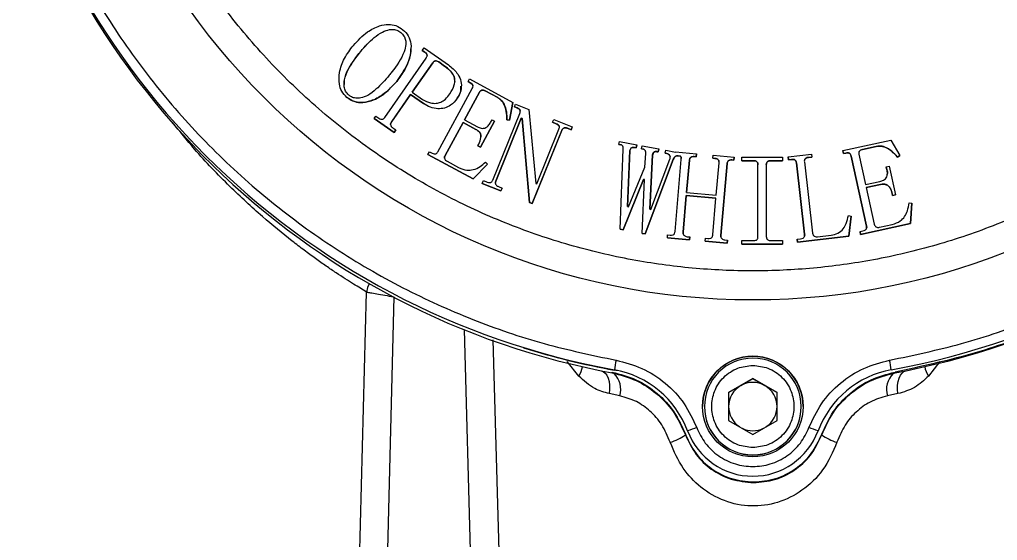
# Model space of a CAD drawing. Header units: millimetres. Extents: x 2085 to 4229, y 754 to 2271.
# Drawn here: x 3532.5 to 3633.6, y 1940.6 to 1994.4 of the extents above; entities that cross this region are included whole.
import ezdxf

# ---------------------------------------------------------------- set-up
doc = ezdxf.new("R2010")
doc.units = ezdxf.units.MM

msp = doc.modelspace()

# ---------------------------------------------------------------- linework, layer by layer
at = {"color": 7, "linetype": 'Continuous', "lineweight": 25}
for p, q in [((3572.981, 1991.379), (3572.981, 1991.382)), ((3574.144, 1991.213), (3574.323, 1991.471)), ((3574.4, 1991.034), (3574.144, 1991.213)), ((3574.144, 1991.213), (3574.144, 1991.211)), ((3574.144, 1991.211), (3574.4, 1991.032)), ((3574.323, 1991.471), (3576.852, 1989.707)), ((3570.274, 1984.293), (3574.548, 1990.421)), ((3574.4, 1991.034), (3574.4, 1991.032)), ((3575.234, 1989.943), (3573.111, 1986.902)), ((3573.112, 1986.901), (3575.234, 1989.941)), ((3575.234, 1989.941), (3575.234, 1989.943)), ((3576.457, 1989.599), (3575.858, 1990.017)), ((3575.858, 1990.015), (3575.858, 1990.017)), ((3575.858, 1990.015), (3576.457, 1989.597)), ((3576.457, 1989.597), (3576.457, 1989.599)), ((3565.54, 1988.33), (3565.54, 1988.328)), ((3578.875, 1987.998), (3579.025, 1988.271)), ((3579.025, 1988.271), (3583.51, 1985.836)), ((3575.766, 1980.741), (3579.318, 1987.283)), ((3578.184, 1987.503), (3578.184, 1987.505)), ((3579.104, 1987.873), (3578.875, 1987.998)), ((3578.875, 1987.998), (3578.875, 1987.996)), ((3578.875, 1987.996), (3579.104, 1987.87)), ((3579.104, 1987.873), (3579.104, 1987.87)), ((3572.932, 1986.644), (3570.959, 1983.816)), ((3570.959, 1983.814), (3572.932, 1986.641)), ((3574.259, 1985.717), (3572.932, 1986.644)), ((3572.932, 1986.644), (3572.932, 1986.641)), ((3572.932, 1986.641), (3574.259, 1985.715)), ((3573.111, 1986.902), (3574.182, 1986.154)), ((3580.05, 1986.886), (3578.511, 1984.049)), ((3578.512, 1984.048), (3580.05, 1986.884)), ((3580.05, 1986.886), (3580.05, 1986.884)), ((3581.94, 1986.333), (3580.659, 1987.029)), ((3580.659, 1987.029), (3580.659, 1987.027)), ((3580.659, 1987.027), (3581.94, 1986.331)), ((3581.94, 1986.333), (3581.94, 1986.331)), ((3574.259, 1985.717), (3574.259, 1985.715)), ((3574.259, 1985.715), (3574.679, 1985.515)), ((3583.51, 1985.836), (3583.167, 1984.008)), ((3583.167, 1984.006), (3583.51, 1985.834)), ((3583.51, 1985.836), (3583.51, 1985.834)), ((3583.66, 1985.385), (3583.777, 1985.674)), ((3583.949, 1985.268), (3583.66, 1985.385)), ((3583.66, 1985.385), (3583.66, 1985.383)), ((3583.66, 1985.383), (3583.949, 1985.266)), ((3583.777, 1985.674), (3585.174, 1985.11)), ((3583.949, 1985.268), (3583.949, 1985.266)), ((3585.174, 1985.11), (3585.898, 1977.477)), ((3569.168, 1984.172), (3569.349, 1984.43)), ((3569.168, 1984.172), (3569.168, 1984.17)), ((3571.225, 1982.735), (3569.168, 1984.172)), ((3569.168, 1984.17), (3571.225, 1982.733)), ((3569.349, 1984.43), (3569.648, 1984.22)), ((3581.445, 1977.82), (3584.226, 1984.707)), ((3584.359, 1984.204), (3581.734, 1977.703)), ((3581.734, 1977.701), (3584.359, 1984.202)), ((3584.455, 1984.166), (3584.359, 1984.204)), ((3584.359, 1984.204), (3584.359, 1984.202)), ((3584.359, 1984.202), (3584.455, 1984.164)), ((3585.216, 1975.513), (3584.455, 1984.166)), ((3584.455, 1984.166), (3584.455, 1984.164)), ((3584.455, 1984.164), (3585.216, 1975.51)), ((3570.959, 1983.816), (3570.959, 1983.814)), ((3571.106, 1983.203), (3571.406, 1982.993)), ((3578.36, 1983.775), (3576.498, 1980.344)), ((3576.498, 1980.342), (3578.36, 1983.773)), ((3579.686, 1983.055), (3578.36, 1983.775)), ((3578.36, 1983.775), (3578.36, 1983.773)), ((3578.36, 1983.773), (3579.686, 1983.053)), ((3578.511, 1984.049), (3579.836, 1983.328)), ((3581.626, 1983.899), (3580.16, 1981.2)), ((3580.16, 1981.198), (3581.626, 1983.896)), ((3581.202, 1983.771), (3581.352, 1984.047)), ((3581.352, 1984.047), (3581.626, 1983.899)), ((3581.626, 1983.899), (3581.626, 1983.896)), ((3583.167, 1984.008), (3582.887, 1984.041)), ((3582.887, 1984.041), (3582.887, 1984.039)), ((3582.887, 1984.039), (3583.167, 1984.006)), ((3583.167, 1984.008), (3583.167, 1984.006)), ((3587.609, 1983.788), (3587.726, 1984.077)), ((3587.994, 1983.634), (3587.609, 1983.788)), ((3587.609, 1983.788), (3587.609, 1983.786)), ((3587.609, 1983.786), (3587.994, 1983.632)), ((3587.726, 1984.077), (3589.653, 1983.299)), ((3587.994, 1983.634), (3587.994, 1983.632)), ((3589.535, 1983.01), (3589.15, 1983.166)), ((3589.15, 1983.166), (3589.15, 1983.164)), ((3589.15, 1983.164), (3589.535, 1983.008)), ((3589.653, 1983.299), (3589.535, 1983.01)), ((3589.535, 1983.008), (3589.653, 1983.297)), ((3589.653, 1983.299), (3589.653, 1983.297)), ((3571.406, 1982.993), (3571.225, 1982.735)), ((3571.225, 1982.733), (3571.406, 1982.991)), ((3571.225, 1982.735), (3571.225, 1982.733)), ((3571.406, 1982.993), (3571.406, 1982.991)), ((3579.686, 1983.055), (3579.686, 1983.053)), ((3588.561, 1982.956), (3585.505, 1975.395)), ((3585.505, 1975.393), (3588.561, 1982.954)), ((3585.995, 1977.439), (3588.272, 1983.074)), ((3588.561, 1982.956), (3588.561, 1982.954)), ((3589.535, 1983.01), (3589.535, 1983.008)), ((3579.886, 1981.348), (3579.986, 1981.531)), ((3580.16, 1981.2), (3579.886, 1981.348)), ((3579.886, 1981.348), (3579.886, 1981.346)), ((3579.886, 1981.346), (3580.16, 1981.198)), ((3580.16, 1981.2), (3580.16, 1981.198)), ((3594.459, 1981.5), (3594.519, 1981.806)), ((3594.664, 1981.462), (3594.459, 1981.5)), ((3594.459, 1981.5), (3594.459, 1981.498)), ((3594.459, 1981.498), (3594.664, 1981.459)), ((3594.519, 1981.806), (3596.307, 1981.465)), ((3594.664, 1981.462), (3594.664, 1981.459)), ((3596.247, 1981.159), (3596.093, 1981.188)), ((3596.093, 1981.188), (3596.093, 1981.186)), ((3596.093, 1981.186), (3596.247, 1981.157)), ((3596.307, 1981.465), (3596.247, 1981.159)), ((3596.247, 1981.157), (3596.307, 1981.463)), ((3596.247, 1981.159), (3596.247, 1981.157)), ((3596.307, 1981.465), (3596.307, 1981.463)), ((3596.808, 1981.051), (3596.867, 1981.358)), ((3596.867, 1981.358), (3598.603, 1981.026)), ((3617.605, 1980.854), (3622.562, 1981.944)), ((3621.061, 1981.295), (3619.645, 1980.983)), ((3619.645, 1980.981), (3621.061, 1981.293)), ((3621.061, 1981.295), (3621.061, 1981.293)), ((3622.562, 1981.944), (3623.494, 1980.345)), ((3574.731, 1980.473), (3574.879, 1980.749)), ((3579.399, 1977.938), (3574.731, 1980.473)), ((3574.731, 1980.473), (3574.731, 1980.471)), ((3574.731, 1980.471), (3579.399, 1977.936)), ((3574.879, 1980.749), (3575.155, 1980.599)), ((3576.498, 1980.344), (3576.498, 1980.342)), ((3594.588, 1972.745), (3594.893, 1980.993)), ((3595.607, 1980.859), (3595.353, 1975.087)), ((3595.353, 1975.087), (3595.607, 1980.856)), ((3595.607, 1980.859), (3595.607, 1980.856)), ((3596.962, 1981.022), (3596.808, 1981.051)), ((3596.808, 1981.051), (3596.808, 1981.049)), ((3596.808, 1981.049), (3596.962, 1981.02)), ((3596.962, 1981.022), (3596.962, 1981.02)), ((3597.131, 1979.138), (3597.241, 1980.547)), ((3597.956, 1980.41), (3597.68, 1974.8)), ((3597.68, 1974.8), (3597.956, 1980.408)), ((3597.956, 1980.41), (3597.956, 1980.408)), ((3598.543, 1980.72), (3598.391, 1980.751)), ((3598.391, 1980.751), (3598.391, 1980.749)), ((3598.391, 1980.749), (3598.543, 1980.718)), ((3598.603, 1981.026), (3598.543, 1980.72)), ((3598.543, 1980.718), (3598.603, 1981.024)), ((3598.543, 1980.72), (3598.543, 1980.718)), ((3598.603, 1981.026), (3598.603, 1981.024)), ((3599.258, 1980.585), (3599.318, 1980.891)), ((3599.412, 1980.554), (3599.258, 1980.585)), ((3599.258, 1980.585), (3599.258, 1980.583)), ((3599.258, 1980.583), (3599.412, 1980.552)), ((3599.318, 1980.891), (3600.304, 1980.703)), ((3599.412, 1980.554), (3599.412, 1980.552)), ((3600.304, 1980.703), (3600.305, 1980.724)), ((3600.305, 1980.724), (3602.49, 1980.533)), ((3600.789, 1980.292), (3600.585, 1980.331)), ((3600.585, 1980.331), (3600.585, 1980.329)), ((3600.585, 1980.329), (3600.789, 1980.29)), ((3600.792, 1980.304), (3600.789, 1980.292)), ((3600.789, 1980.29), (3600.792, 1980.301)), ((3600.789, 1980.29), (3600.789, 1980.292)), ((3600.792, 1980.304), (3600.792, 1980.301)), ((3602.463, 1980.221), (3602.255, 1980.238)), ((3602.255, 1980.238), (3602.255, 1980.236)), ((3602.255, 1980.236), (3602.463, 1980.219)), ((3602.49, 1980.533), (3602.463, 1980.221)), ((3602.463, 1980.219), (3602.49, 1980.531)), ((3602.463, 1980.221), (3602.463, 1980.219)), ((3602.49, 1980.533), (3602.49, 1980.531)), ((3604.179, 1980.071), (3604.206, 1980.383)), ((3604.387, 1980.053), (3604.179, 1980.071)), ((3604.179, 1980.071), (3604.179, 1980.068)), ((3604.179, 1980.068), (3604.387, 1980.051)), ((3604.206, 1980.383), (3606.391, 1980.192)), ((3604.387, 1980.053), (3604.387, 1980.051)), ((3606.391, 1980.192), (3606.364, 1979.88)), ((3606.364, 1979.878), (3606.391, 1980.19)), ((3606.391, 1980.192), (3606.391, 1980.19)), ((3607.174, 1979.817), (3607.174, 1980.187)), ((3607.174, 1980.187), (3611.366, 1980.187)), ((3611.366, 1980.187), (3611.366, 1979.817)), ((3611.955, 1980.226), (3614.376, 1980.505)), ((3611.991, 1979.917), (3611.955, 1980.226)), ((3611.955, 1980.226), (3611.955, 1980.223)), ((3611.955, 1980.223), (3611.991, 1979.915)), ((3614.413, 1980.197), (3614.053, 1980.156)), ((3614.053, 1980.154), (3614.413, 1980.195)), ((3614.053, 1980.154), (3614.053, 1980.156)), ((3614.376, 1980.505), (3614.413, 1980.197)), ((3614.413, 1980.197), (3614.413, 1980.195)), ((3617.673, 1980.549), (3617.605, 1980.854)), ((3617.605, 1980.854), (3617.605, 1980.852)), ((3617.605, 1980.852), (3617.673, 1980.547)), ((3617.925, 1980.605), (3617.673, 1980.549)), ((3617.673, 1980.547), (3617.925, 1980.603)), ((3617.673, 1980.549), (3617.673, 1980.547)), ((3617.925, 1980.605), (3617.925, 1980.603)), ((3620.059, 1973.071), (3618.47, 1980.301)), ((3618.47, 1980.299), (3618.47, 1980.301)), ((3618.47, 1980.299), (3620.059, 1973.069)), ((3619.279, 1980.478), (3619.969, 1977.344)), ((3619.645, 1980.983), (3619.645, 1980.981)), ((3623.494, 1980.345), (3623.265, 1980.189)), ((3623.265, 1980.187), (3623.494, 1980.343)), ((3623.265, 1980.189), (3623.265, 1980.187)), ((3623.494, 1980.345), (3623.494, 1980.343)), ((3576.71, 1979.755), (3577.9, 1979.108)), ((3580.869, 1979.451), (3579.399, 1977.938)), ((3579.399, 1977.936), (3580.869, 1979.448)), ((3580.689, 1979.666), (3580.869, 1979.451)), ((3580.869, 1979.451), (3580.869, 1979.448)), ((3595.455, 1975.068), (3597.131, 1979.138)), ((3600.09, 1979.949), (3597.193, 1972.248)), ((3597.193, 1972.246), (3600.09, 1979.947)), ((3597.782, 1974.781), (3599.724, 1979.967)), ((3600.09, 1979.949), (3600.09, 1979.947)), ((3600.269, 1972.498), (3600.918, 1979.936)), ((3601.75, 1979.864), (3601.459, 1976.536)), ((3601.459, 1976.536), (3601.75, 1979.862)), ((3601.75, 1979.864), (3601.75, 1979.862)), ((3604.528, 1976.266), (3604.819, 1979.595)), ((3605.651, 1979.523), (3605.002, 1972.086)), ((3605.002, 1972.084), (3605.651, 1979.521)), ((3605.651, 1979.523), (3605.651, 1979.521)), ((3606.364, 1979.88), (3606.156, 1979.897)), ((3606.156, 1979.897), (3606.156, 1979.895)), ((3606.156, 1979.895), (3606.364, 1979.878)), ((3606.364, 1979.878), (3606.364, 1979.88)), ((3608.371, 1979.817), (3607.174, 1979.817)), ((3607.174, 1979.817), (3607.174, 1979.815)), ((3607.174, 1979.815), (3608.371, 1979.815)), ((3608.371, 1979.817), (3608.371, 1979.815)), ((3608.839, 1971.973), (3608.839, 1979.401)), ((3609.702, 1979.401), (3609.702, 1971.973)), ((3611.366, 1979.817), (3610.17, 1979.817)), ((3610.17, 1979.817), (3610.17, 1979.815)), ((3610.17, 1979.815), (3611.366, 1979.815)), ((3611.366, 1979.817), (3611.366, 1979.815)), ((3612.3, 1979.952), (3611.991, 1979.917)), ((3611.991, 1979.915), (3612.3, 1979.95)), ((3611.991, 1979.917), (3611.991, 1979.915)), ((3612.3, 1979.952), (3612.3, 1979.95)), ((3613.663, 1972.225), (3612.812, 1979.594)), ((3612.812, 1979.594), (3612.812, 1979.592)), ((3612.812, 1979.592), (3613.663, 1972.223)), ((3613.636, 1979.69), (3614.488, 1972.322)), ((3622.107, 1979.191), (3622.41, 1979.259)), ((3622.173, 1978.889), (3622.107, 1979.191)), ((3622.107, 1979.191), (3622.107, 1979.189)), ((3622.107, 1979.189), (3622.173, 1978.887)), ((3622.41, 1979.259), (3623.064, 1976.277)), ((3622.173, 1978.889), (3622.173, 1978.887)), ((3579.399, 1977.938), (3579.399, 1977.936)), ((3580.352, 1977.477), (3580.47, 1977.766)), ((3582.279, 1976.699), (3580.352, 1977.477)), ((3580.352, 1977.477), (3580.352, 1977.475)), ((3580.352, 1977.475), (3582.279, 1976.697)), ((3580.47, 1977.766), (3580.855, 1977.61)), ((3581.734, 1977.703), (3581.734, 1977.701)), ((3582.011, 1977.144), (3582.396, 1976.988)), ((3585.898, 1977.477), (3585.995, 1977.439)), ((3597, 1977.892), (3594.895, 1972.687)), ((3594.895, 1972.685), (3597, 1977.89)), ((3596.887, 1972.306), (3597.102, 1977.873)), ((3597.102, 1977.873), (3597, 1977.892)), ((3597, 1977.892), (3597, 1977.89)), ((3597, 1977.89), (3597.102, 1977.871)), ((3619.969, 1977.344), (3621.435, 1977.668)), ((3621.5, 1977.363), (3620.034, 1977.04)), ((3620.034, 1977.04), (3620.868, 1973.248)), ((3620.035, 1977.038), (3621.5, 1977.361)), ((3621.5, 1977.363), (3621.5, 1977.361)), ((3582.396, 1976.988), (3582.279, 1976.699)), ((3582.279, 1976.697), (3582.396, 1976.986)), ((3582.279, 1976.699), (3582.279, 1976.697)), ((3582.396, 1976.988), (3582.396, 1976.986)), ((3601.432, 1976.224), (3601.101, 1972.427)), ((3601.101, 1972.425), (3601.432, 1976.221)), ((3604.501, 1975.954), (3601.432, 1976.224)), ((3601.432, 1976.224), (3601.432, 1976.221)), ((3601.432, 1976.221), (3604.501, 1975.952)), ((3601.459, 1976.536), (3604.528, 1976.266)), ((3622.762, 1976.209), (3622.718, 1976.412)), ((3622.718, 1976.412), (3622.718, 1976.409)), ((3622.718, 1976.409), (3622.762, 1976.207)), ((3623.064, 1976.277), (3622.762, 1976.209)), ((3622.762, 1976.207), (3623.064, 1976.275)), ((3622.762, 1976.209), (3622.762, 1976.207)), ((3623.064, 1976.277), (3623.064, 1976.275)), ((3585.505, 1975.395), (3585.216, 1975.513)), ((3585.216, 1975.513), (3585.216, 1975.51)), ((3585.216, 1975.51), (3585.505, 1975.393)), ((3585.505, 1975.395), (3585.505, 1975.393)), ((3595.353, 1975.087), (3595.455, 1975.068)), ((3604.17, 1972.157), (3604.501, 1975.954)), ((3624.461, 1975.47), (3624.737, 1975.425)), ((3624.737, 1975.425), (3624.613, 1973.329)), ((3624.613, 1973.327), (3624.737, 1975.423)), ((3624.737, 1975.425), (3624.737, 1975.423)), ((3597.68, 1974.8), (3597.782, 1974.781)), ((3618.192, 1974.159), (3618.462, 1974.084)), ((3618.462, 1974.084), (3618.231, 1972.023)), ((3618.231, 1972.021), (3618.462, 1974.082)), ((3618.462, 1974.084), (3618.462, 1974.082)), ((3624.613, 1973.329), (3619.456, 1972.195)), ((3619.456, 1972.193), (3624.613, 1973.327)), ((3620.059, 1973.071), (3620.059, 1973.069)), ((3621.412, 1972.944), (3622.725, 1973.233)), ((3624.613, 1973.329), (3624.613, 1973.327)), ((3594.895, 1972.687), (3594.588, 1972.745)), ((3594.588, 1972.745), (3594.588, 1972.743)), ((3594.588, 1972.743), (3594.895, 1972.685)), ((3594.895, 1972.687), (3594.895, 1972.685)), ((3597.193, 1972.248), (3596.887, 1972.306)), ((3596.887, 1972.306), (3596.887, 1972.303)), ((3596.887, 1972.303), (3597.193, 1972.246)), ((3597.193, 1972.248), (3597.193, 1972.246)), ((3599.475, 1971.835), (3599.504, 1972.147)), ((3599.504, 1972.147), (3599.764, 1972.124)), ((3601.101, 1972.427), (3601.101, 1972.425)), ((3601.532, 1971.968), (3601.793, 1971.947)), ((3605.002, 1972.086), (3605.002, 1972.084)), ((3618.231, 1972.023), (3612.924, 1971.409)), ((3612.924, 1971.406), (3618.231, 1972.021)), ((3613.663, 1972.225), (3613.663, 1972.223)), ((3615, 1971.963), (3616.391, 1972.123)), ((3618.231, 1972.023), (3618.231, 1972.021)), ((3619.389, 1972.499), (3619.691, 1972.567)), ((3619.456, 1972.195), (3619.389, 1972.499)), ((3619.389, 1972.499), (3619.389, 1972.497)), ((3619.389, 1972.497), (3619.456, 1972.193)), ((3619.456, 1972.195), (3619.456, 1972.193)), ((3601.764, 1971.635), (3599.475, 1971.835)), ((3599.475, 1971.835), (3599.475, 1971.833)), ((3599.475, 1971.833), (3601.764, 1971.633)), ((3601.793, 1971.947), (3601.764, 1971.635)), ((3601.764, 1971.633), (3601.793, 1971.945)), ((3601.764, 1971.635), (3601.764, 1971.633)), ((3601.793, 1971.947), (3601.793, 1971.945)), ((3603.376, 1971.492), (3603.405, 1971.805)), ((3605.665, 1971.292), (3603.376, 1971.492)), ((3603.376, 1971.492), (3603.376, 1971.49)), ((3603.376, 1971.49), (3605.665, 1971.29)), ((3603.405, 1971.805), (3603.665, 1971.783)), ((3605.433, 1971.627), (3605.693, 1971.604)), ((3605.693, 1971.604), (3605.665, 1971.292)), ((3605.665, 1971.29), (3605.693, 1971.602)), ((3605.665, 1971.292), (3605.665, 1971.29)), ((3605.693, 1971.604), (3605.693, 1971.602)), ((3607.174, 1971.187), (3607.174, 1971.557)), ((3607.174, 1971.557), (3608.371, 1971.557)), ((3611.366, 1971.187), (3607.174, 1971.187)), ((3607.174, 1971.187), (3607.174, 1971.185)), ((3607.174, 1971.185), (3611.366, 1971.185)), ((3610.17, 1971.557), (3611.366, 1971.557)), ((3611.366, 1971.557), (3611.366, 1971.187)), ((3611.366, 1971.187), (3611.366, 1971.185)), ((3612.887, 1971.719), (3613.247, 1971.759)), ((3612.924, 1971.409), (3612.887, 1971.719)), ((3612.887, 1971.719), (3612.887, 1971.717)), ((3612.887, 1971.717), (3612.924, 1971.406)), ((3612.924, 1971.409), (3612.924, 1971.406)), ((3567.605, 1936.514), (3568.389, 1966.244)), ((3571.216, 1965.742), (3570.472, 1936.51)), ((3579.22, 1936.509), (3578.517, 1962.367)), ((3581.445, 1961.295), (3582.135, 1936.514)), ((3590.323, 1957.574), (3589.132, 1959.07)), ((3627.64, 1959.064), (3626.454, 1957.574)), ((3592.624, 1958.124), (3593.771, 1957.903)), ((3593.771, 1957.903), (3593.771, 1957.976)), ((3593.999, 1958.184), (3593.999, 1958.218)), ((3622.624, 1958.218), (3622.624, 1958.184)), ((3623.006, 1957.903), (3624.153, 1958.124)), ((3623.006, 1957.976), (3623.006, 1957.903)), ((3608.311, 1957.312), (3605.811, 1955.869)), ((3607.061, 1956.584), (3608.311, 1957.306)), ((3610.811, 1955.869), (3608.311, 1957.312)), ((3608.311, 1957.306), (3608.311, 1957.312)), ((3608.311, 1957.306), (3609.561, 1956.584)), ((3605.811, 1955.862), (3607.061, 1956.584)), ((3605.811, 1955.869), (3605.811, 1952.982)), ((3609.561, 1956.584), (3610.811, 1955.862)), ((3610.811, 1952.982), (3610.811, 1955.869)), ((3594.562, 1955.528), (3593.477, 1955.756)), ((3623.299, 1955.755), (3622.214, 1955.528)), ((3603.311, 1954.424), (3603.311, 1954.412)), ((3613.311, 1954.412), (3613.311, 1954.424)), ((3605.811, 1952.982), (3608.311, 1951.539)), ((3608.311, 1951.539), (3610.811, 1952.982)), ((3601.571, 1951.896), (3601.571, 1951.862)), ((3615.051, 1951.862), (3615.051, 1951.896)), ((3601.34, 1951.564), (3601.34, 1951.497)), ((3615.436, 1951.497), (3615.436, 1951.564))]:
    msp.add_line(p, q, dxfattribs=at)
at = {"color": 7, "linetype": 'Continuous', "lineweight": 25, "flags": 128}
for points in [[(3568.665, 1967.114), (3568.491, 1966.731), (3568.389, 1966.244)], [(3592.624, 1958.124), (3592.845, 1958.038), (3593.044, 1957.876), (3593.214, 1957.645), (3593.349, 1957.351), (3593.445, 1957.003), (3593.5, 1956.612), (3593.51, 1956.192), (3593.477, 1955.756)], [(3623.299, 1955.755), (3623.266, 1956.192), (3623.277, 1956.612), (3623.331, 1957.003), (3623.428, 1957.35), (3623.563, 1957.645), (3623.732, 1957.876), (3623.931, 1958.038), (3624.153, 1958.124)]]:
    msp.add_lwpolyline(points, dxfattribs=at)
at = {"color": 7, "linetype": 'Continuous', "lineweight": 25}
for centre, radius in [((3608.311, 2036.929), 71.5), ((3608.311, 1954.43), 5.2)]:
    msp.add_circle(centre, radius, dxfattribs=at)
for centre, radius, start, end in [((3608.311, 2036.927), 80, 190.30617, 259.69396), ((3608.311, 2036.927), 80, 280.30604, 349.69383), ((3608.388, 2036.555), 80, 190.52799, 258.6349), ((3608.389, 2036.555), 80, 281.36448, 349.47139), ((3608.311, 2036.893), 80, 252.76849, 259.69392), ((4242.227, 1841.108), 658.722, 169.672162, 169.759325), ((3608.311, 1954.412), 5.2, 0.00011, 179.99974), ((3608.311, 1954.424), 5, 89.99962, 179.99978), ((3608.311, 1954.424), 5, 359.99991, 89.99976), ((2974.415, 1841.112), 658.702, 10.240673, 10.327838), ((3588.429, 1958.862), 2.29, 325.76645, 351.8077), ((3592.354, 1956.183), 2.303, 343.4735, 45.70276), ((3592.21, 1948.379), 10, 20.58678, 79.69395), ((3592.21, 1948.345), 10, 78.01772, 79.69392), ((3624.413, 1948.379), 10, 100.30605, 159.41322), ((3624.424, 1956.183), 2.305, 134.36929, 196.50795), ((3628.347, 1958.862), 2.29, 188.19168, 214.23293), ((3608.311, 1954.419), 2.5, 59.99975, 119.99962), ((3608.311, 1954.419), 2.5, 119.9996, 179.99966), ((3608.311, 1954.419), 2.5, 359.99971, 59.99978), ((3608.311, 1954.424), 5, 179.99994, 359.99975), ((3608.311, 1954.412), 5, 179.99994, 359.99975), ((3608.311, 1954.419), 2.5, 179.99971, 236.17979), ((3608.311, 1954.419), 2.5, 303.81959, 359.99967), ((3646.32, 1834.895), 125.266, 110.47237, 110.93011), ((3608.311, 1954.427), 7.2, 200.5868, 339.4132), ((3608.311, 1954.419), 2.5, 243.81973, 296.17964), ((3570.303, 1834.896), 125.265, 69.06989, 69.52763), ((3598.424, 1955.434), 4.899, 285.98985, 306.52729), ((3618.352, 1955.434), 4.899, 233.47211, 254.00953)]:
    msp.add_arc(centre, radius, start, end, dxfattribs=at)
for points, knots in [([(3676.811, 2036.936), (3676.756, 2034.847), (3676.647, 2030.669), (3675.737, 2024.33), (3674.251, 2017.977), (3672.077, 2011.612), (3669.246, 2005.388), (3665.732, 1999.366), (3661.578, 1993.674), (3656.835, 1988.413), (3651.573, 1983.669), (3645.881, 1979.515), (3639.859, 1976.001), (3633.636, 1973.17), (3627.27, 1970.998), (3620.917, 1969.503), (3614.579, 1968.626), (3608.311, 1968.341), (3602.044, 1968.626), (3595.705, 1969.503), (3589.353, 1970.998), (3582.987, 1973.17), (3576.764, 1976.001), (3570.741, 1979.515), (3565.049, 1983.669), (3559.788, 1988.413), (3555.044, 1993.674), (3550.89, 1999.366), (3547.377, 2005.388), (3544.546, 2011.612), (3542.372, 2017.977), (3540.886, 2024.33), (3539.976, 2030.668), (3539.866, 2034.847), (3539.811, 2036.936)], [0, 0, 0, 0, 0.0291236, 0.0582485, 0.08912, 0.1199941, 0.1519015, 0.1843128, 0.2170688, 0.25, 0.2829312, 0.3156872, 0.3480985, 0.3800059, 0.4108775, 0.4417515, 0.4708745, 0.5, 0.529123, 0.5582485, 0.58912, 0.6199941, 0.6519015, 0.6843128, 0.7170688, 0.75, 0.7829312, 0.8156872, 0.8480985, 0.8800059, 0.9108775, 0.9417515, 0.9708751, 1, 1, 1, 1]), ([(3530.586, 2022.796), (3531.112, 2020.3), (3532.175, 2015.263), (3534.713, 2007.885), (3537.983, 2000.643), (3542.045, 1993.665), (3546.857, 1987.061), (3552.349, 1980.968), (3558.443, 1975.475), (3565.046, 1970.664), (3572.025, 1966.601), (3579.267, 1963.332), (3586.644, 1960.793), (3591.682, 1959.731), (3594.178, 1959.204)], [0, 0, 0, 0, 0.0799588, 0.1613715, 0.2441424, 0.3288926, 0.4142166, 0.5, 0.5857784, 0.6711024, 0.7558576, 0.8386237, 0.9200388, 1, 1, 1, 1]), ([(3622.445, 1959.204), (3624.941, 1959.731), (3629.978, 1960.793), (3637.355, 1963.332), (3644.597, 1966.601), (3651.576, 1970.663), (3658.179, 1975.475), (3664.273, 1980.968), (3669.765, 1987.061), (3674.577, 1993.664), (3678.64, 2000.643), (3681.909, 2007.885), (3684.448, 2015.262), (3685.51, 2020.3), (3686.037, 2022.796)], [0, 0, 0, 0, 0.0799588, 0.1613715, 0.2441424, 0.3288926, 0.4142166, 0.5, 0.5857784, 0.6711024, 0.7558576, 0.8386237, 0.9200388, 1, 1, 1, 1]), ([(3567.021, 1991.733), (3567.479, 1992.229), (3568.256, 1993.072), (3569.574, 1993.745), (3570.601, 1993.937), (3571.464, 1993.816), (3571.911, 1993.511), (3572.145, 1993.351)], [0, 0, 0, 0, 0.3378841, 0.5736033, 0.7305663, 0.8590603, 1, 1, 1, 1]), ([(3567.78, 1991.103), (3568.223, 1991.607), (3568.893, 1992.371), (3569.944, 1993.1), (3570.672, 1993.372), (3571.268, 1993.395), (3571.664, 1993.262), (3571.855, 1993.117), (3571.914, 1993.072)], [0, 0, 0, 0, 0.3994903, 0.6045786, 0.7583706, 0.8568666, 0.9559842, 1, 1, 1, 1]), ([(3567.78, 1991.101), (3568.223, 1991.605), (3568.893, 1992.369), (3569.944, 1993.098), (3570.672, 1993.37), (3571.268, 1993.393), (3571.664, 1993.26), (3571.855, 1993.114), (3571.914, 1993.07)], [0, 0, 0, 0, 0.3994903, 0.60457864, 0.75837064, 0.85686663, 0.95598418, 1, 1, 1, 1]), ([(3572.145, 1993.351), (3572.346, 1993.15), (3572.751, 1992.745), (3573.022, 1991.851), (3572.941, 1990.639), (3572.449, 1989.277), (3571.797, 1988.412), (3571.498, 1988.015)], [0, 0, 0, 0, 0.141994, 0.2853636, 0.4543073, 0.7498156, 1, 1, 1, 1]), ([(3571.914, 1993.072), (3572.035, 1992.954), (3572.266, 1992.73), (3572.443, 1992.281), (3572.469, 1991.715), (3572.121, 1990.53), (3571.432, 1989.503), (3570.831, 1988.76), (3570.739, 1988.645)], [0, 0, 0, 0, 0.099608, 0.1892079, 0.278687, 0.4316245, 0.9123197, 1, 1, 1, 1]), ([(3571.914, 1993.07), (3572.034, 1992.952), (3572.264, 1992.728), (3572.436, 1992.318), (3572.438, 1992.056), (3572.438, 1991.946)], [0, 0, 0, 0, 0.3918578, 0.7443436, 1, 1, 1, 1]), ([(3566.339, 1986.356), (3566.146, 1986.555), (3565.768, 1986.945), (3565.508, 1987.867), (3565.544, 1989.054), (3566.049, 1990.451), (3566.692, 1991.299), (3567.021, 1991.733)], [0, 0, 0, 0, 0.13691398, 0.26924384, 0.46696393, 0.72717946, 1, 1, 1, 1]), ([(3571.498, 1988.013), (3571.884, 1988.56), (3572.553, 1989.507), (3572.98, 1990.727), (3572.958, 1991.298), (3572.955, 1991.379)], [0, 0, 0, 0, 0.5403787, 0.9351688, 1, 1, 1, 1]), ([(3566.537, 1986.595), (3566.419, 1986.719), (3566.188, 1986.96), (3566.038, 1987.53), (3566.087, 1988.319), (3566.601, 1989.619), (3567.309, 1990.51), (3567.78, 1991.103)], [0, 0, 0, 0, 0.0990027, 0.1927602, 0.3351777, 0.5578285, 1, 1, 1, 1]), ([(3566.09, 1987.702), (3566.09, 1987.86), (3566.088, 1988.399), (3566.623, 1989.616), (3567.318, 1990.508), (3567.78, 1991.101)], [0, 0, 0, 0, 0.1218064, 0.4159158, 1, 1, 1, 1]), ([(3574.548, 1990.421), (3574.579, 1990.472), (3574.629, 1990.553), (3574.652, 1990.683), (3574.63, 1990.797), (3574.547, 1990.924), (3574.456, 1990.991), (3574.4, 1991.034)], [0, 0, 0, 0, 0.2421466, 0.3888559, 0.5368367, 0.710317, 1, 1, 1, 1]), ([(3574.4, 1991.032), (3574.471, 1990.977), (3574.57, 1990.9), (3574.641, 1990.767), (3574.64, 1990.71), (3574.64, 1990.69)], [0, 0, 0, 0, 0.613941, 0.8617155, 1, 1, 1, 1]), ([(3575.858, 1990.017), (3575.788, 1990.058), (3575.681, 1990.121), (3575.511, 1990.131), (3575.388, 1990.097), (3575.297, 1990.024), (3575.254, 1989.968), (3575.234, 1989.943)], [0, 0, 0, 0, 0.3362587, 0.5184125, 0.7014248, 0.8658287, 1, 1, 1, 1]), ([(3575.234, 1989.941), (3575.269, 1989.985), (3575.328, 1990.059), (3575.449, 1990.116), (3575.567, 1990.129), (3575.711, 1990.104), (3575.803, 1990.048), (3575.858, 1990.015)], [0, 0, 0, 0, 0.234766, 0.3932578, 0.551032, 0.7289187, 1, 1, 1, 1]), ([(3577.006, 1986.732), (3577.185, 1987.023), (3577.452, 1987.456), (3577.531, 1988.132), (3577.393, 1988.658), (3577.021, 1989.169), (3576.658, 1989.446), (3576.457, 1989.599)], [0, 0, 0, 0, 0.300507, 0.4469011, 0.5941839, 0.7750715, 1, 1, 1, 1]), ([(3576.457, 1989.597), (3576.724, 1989.388), (3577.123, 1989.077), (3577.468, 1988.485), (3577.49, 1988.154), (3577.5, 1987.99)], [0, 0, 0, 0, 0.5056424, 0.7553498, 1, 1, 1, 1]), ([(3576.852, 1989.707), (3577.173, 1989.453), (3577.697, 1989.038), (3578.127, 1988.202), (3578.228, 1987.43), (3578.072, 1986.758), (3577.853, 1986.405), (3577.767, 1986.266)], [0, 0, 0, 0, 0.3032323, 0.4959928, 0.6891945, 0.8776779, 1, 1, 1, 1]), ([(3570.739, 1988.645), (3570.299, 1988.141), (3569.628, 1987.369), (3568.613, 1986.578), (3567.873, 1986.286), (3567.288, 1986.247), (3566.85, 1986.367), (3566.633, 1986.525), (3566.537, 1986.595)], [0, 0, 0, 0, 0.3887842, 0.5945065, 0.7427242, 0.8445202, 0.9311095, 1, 1, 1, 1]), ([(3571.498, 1988.015), (3571.042, 1987.517), (3570.274, 1986.676), (3568.945, 1985.976), (3567.892, 1985.785), (3567.006, 1985.903), (3566.565, 1986.203), (3566.339, 1986.356)], [0, 0, 0, 0, 0.3352742, 0.5658073, 0.7362761, 0.8649063, 1, 1, 1, 1]), ([(3566.339, 1986.354), (3566.602, 1986.181), (3567.103, 1985.852), (3568.109, 1985.792), (3569.283, 1986.093), (3570.486, 1986.884), (3571.17, 1987.647), (3571.498, 1988.013)], [0, 0, 0, 0, 0.15484876, 0.29525825, 0.48768736, 0.75465131, 1, 1, 1, 1]), ([(3577.767, 1986.264), (3577.915, 1986.501), (3578.155, 1986.886), (3578.148, 1987.334), (3578.145, 1987.505)], [0, 0, 0, 0, 0.6168377, 1, 1, 1, 1]), ([(3579.318, 1987.283), (3579.344, 1987.337), (3579.386, 1987.423), (3579.392, 1987.555), (3579.359, 1987.665), (3579.262, 1987.781), (3579.165, 1987.838), (3579.104, 1987.873)], [0, 0, 0, 0, 0.2446038, 0.3901648, 0.5367339, 0.7113661, 1, 1, 1, 1]), ([(3579.104, 1987.87), (3579.177, 1987.828), (3579.282, 1987.766), (3579.373, 1987.637), (3579.381, 1987.568), (3579.385, 1987.535)], [0, 0, 0, 0, 0.5501553, 0.7883179, 1, 1, 1, 1]), ([(3574.182, 1986.154), (3574.442, 1986.011), (3574.883, 1985.768), (3575.55, 1985.714), (3576.098, 1985.842), (3576.593, 1986.193), (3576.859, 1986.54), (3577.006, 1986.732)], [0, 0, 0, 0, 0.26933479, 0.4566469, 0.59970244, 0.77835092, 1, 1, 1, 1]), ([(3577.767, 1986.266), (3577.551, 1986.002), (3577.19, 1985.559), (3576.451, 1985.217), (3575.727, 1985.161), (3574.959, 1985.298), (3574.495, 1985.576), (3574.259, 1985.717)], [0, 0, 0, 0, 0.2535573, 0.4247161, 0.5956454, 0.7942387, 1, 1, 1, 1]), ([(3580.659, 1987.029), (3580.595, 1987.058), (3580.489, 1987.107), (3580.334, 1987.108), (3580.218, 1987.075), (3580.12, 1986.999), (3580.075, 1986.927), (3580.05, 1986.886)], [0, 0, 0, 0, 0.29467973, 0.48915131, 0.64272455, 0.79667996, 1, 1, 1, 1]), ([(3580.05, 1986.884), (3580.084, 1986.937), (3580.14, 1987.023), (3580.273, 1987.096), (3580.416, 1987.112), (3580.551, 1987.081), (3580.63, 1987.041), (3580.659, 1987.027)], [0, 0, 0, 0, 0.2644379, 0.4248521, 0.6247633, 0.8641339, 1, 1, 1, 1]), ([(3582.887, 1984.041), (3582.88, 1984.331), (3582.866, 1984.914), (3582.643, 1985.673), (3582.267, 1986.136), (3582.022, 1986.284), (3581.94, 1986.333)], [0, 0, 0, 0, 0.3334456, 0.6705221, 0.8900514, 1, 1, 1, 1]), ([(3581.94, 1986.331), (3582.081, 1986.238), (3582.39, 1986.034), (3582.736, 1985.437), (3582.875, 1984.741), (3582.884, 1984.239), (3582.887, 1984.039)], [0, 0, 0, 0, 0.1931247, 0.4220789, 0.7694445, 1, 1, 1, 1]), ([(3584.226, 1984.707), (3584.246, 1984.768), (3584.277, 1984.861), (3584.269, 1984.994), (3584.225, 1985.086), (3584.121, 1985.188), (3584.02, 1985.235), (3583.949, 1985.268)], [0, 0, 0, 0, 0.2636466, 0.403144, 0.5434171, 0.6771444, 1, 1, 1, 1]), ([(3583.949, 1985.266), (3584.03, 1985.228), (3584.145, 1985.176), (3584.249, 1985.049), (3584.263, 1984.98), (3584.27, 1984.946)], [0, 0, 0, 0, 0.5591696, 0.7832763, 1, 1, 1, 1]), ([(3569.648, 1984.22), (3569.719, 1984.175), (3569.818, 1984.113), (3569.967, 1984.084), (3570.075, 1984.109), (3570.185, 1984.178), (3570.243, 1984.253), (3570.274, 1984.293)], [0, 0, 0, 0, 0.34512149, 0.47825, 0.61254326, 0.79238594, 1, 1, 1, 1]), ([(3568.389, 1966.244), (3567.967, 1966.499), (3567.124, 1967.007), (3565.591, 1967.991), (3564.221, 1968.92), (3563.112, 1969.7), (3561.937, 1970.561), (3560.129, 1971.942), (3557.543, 1974.064), (3554.112, 1977.246), (3550.946, 1980.508), (3549.077, 1982.846), (3548.332, 1983.779)], [0, 0, 0, 0, 0.1099838, 0.2197589, 0.2749296, 0.3304208, 0.3863532, 0.4428444, 0.5792533, 0.7261291, 0.8907312, 1, 1, 1, 1]), ([(3570.876, 1983.548), (3570.875, 1983.555), (3570.865, 1983.606), (3570.892, 1983.703), (3570.938, 1983.778), (3570.959, 1983.814)], [0, 0, 0, 0, 0.0720049, 0.554723, 1, 1, 1, 1]), ([(3570.959, 1983.816), (3570.931, 1983.766), (3570.883, 1983.684), (3570.865, 1983.548), (3570.905, 1983.416), (3570.986, 1983.294), (3571.07, 1983.23), (3571.106, 1983.203)], [0, 0, 0, 0, 0.23926532, 0.39807178, 0.55835728, 0.8110269, 1, 1, 1, 1]), ([(3579.836, 1983.328), (3579.969, 1983.266), (3580.177, 1983.169), (3580.492, 1983.148), (3580.75, 1983.238), (3581.006, 1983.446), (3581.131, 1983.653), (3581.202, 1983.771)], [0, 0, 0, 0, 0.2652284, 0.4131132, 0.5622811, 0.7510437, 1, 1, 1, 1]), ([(3588.272, 1983.074), (3588.292, 1983.134), (3588.323, 1983.227), (3588.314, 1983.361), (3588.27, 1983.453), (3588.166, 1983.555), (3588.065, 1983.601), (3587.994, 1983.634)], [0, 0, 0, 0, 0.2636466, 0.403144, 0.5434171, 0.6771444, 1, 1, 1, 1]), ([(3587.994, 1983.632), (3588.076, 1983.594), (3588.19, 1983.542), (3588.295, 1983.416), (3588.308, 1983.346), (3588.315, 1983.312)], [0, 0, 0, 0, 0.5591696, 0.7832763, 1, 1, 1, 1]), ([(3589.15, 1983.166), (3589.084, 1983.188), (3588.973, 1983.225), (3588.819, 1983.209), (3588.708, 1983.161), (3588.618, 1983.077), (3588.582, 1983), (3588.561, 1982.956)], [0, 0, 0, 0, 0.2924934, 0.4884953, 0.6420994, 0.7953747, 1, 1, 1, 1]), ([(3588.561, 1982.954), (3588.591, 1983.013), (3588.638, 1983.107), (3588.757, 1983.187), (3588.88, 1983.216), (3589.016, 1983.212), (3589.108, 1983.179), (3589.15, 1983.164)], [0, 0, 0, 0, 0.2775669, 0.4342885, 0.5910339, 0.8091507, 1, 1, 1, 1]), ([(3579.986, 1981.531), (3580.087, 1981.75), (3580.227, 1982.053), (3580.208, 1982.481), (3580.088, 1982.745), (3579.894, 1982.931), (3579.747, 1983.019), (3579.686, 1983.055)], [0, 0, 0, 0, 0.40025531, 0.55404666, 0.70921336, 0.88011897, 1, 1, 1, 1]), ([(3579.686, 1983.053), (3579.805, 1982.978), (3579.997, 1982.859), (3580.164, 1982.595), (3580.221, 1982.404), (3580.206, 1982.298), (3580.203, 1982.277)], [0, 0, 0, 0, 0.4196614, 0.676448, 0.9340873, 1, 1, 1, 1]), ([(3594.893, 1980.993), (3594.904, 1981.075), (3594.921, 1981.188), (3594.873, 1981.326), (3594.815, 1981.399), (3594.74, 1981.442), (3594.688, 1981.455), (3594.664, 1981.462)], [0, 0, 0, 0, 0.4090447, 0.5687089, 0.7297314, 0.8719981, 1, 1, 1, 1]), ([(3596.093, 1981.188), (3596.028, 1981.196), (3595.929, 1981.208), (3595.796, 1981.169), (3595.709, 1981.103), (3595.642, 1980.996), (3595.62, 1980.909), (3595.607, 1980.859)], [0, 0, 0, 0, 0.2869478, 0.4452827, 0.6036106, 0.7668412, 1, 1, 1, 1]), ([(3595.607, 1980.856), (3595.621, 1980.912), (3595.645, 1981.005), (3595.723, 1981.115), (3595.818, 1981.178), (3595.947, 1981.204), (3596.038, 1981.193), (3596.093, 1981.186)], [0, 0, 0, 0, 0.2552083, 0.4233099, 0.5919385, 0.7530591, 1, 1, 1, 1]), ([(3623.265, 1980.189), (3623.075, 1980.397), (3622.695, 1980.813), (3622.056, 1981.236), (3621.469, 1981.361), (3621.172, 1981.313), (3621.061, 1981.295)], [0, 0, 0, 0, 0.3249482, 0.6528228, 0.8708389, 1, 1, 1, 1]), ([(3621.061, 1981.293), (3621.229, 1981.314), (3621.595, 1981.36), (3622.252, 1981.132), (3622.807, 1980.699), (3623.14, 1980.327), (3623.265, 1980.187)], [0, 0, 0, 0, 0.194478, 0.4225382, 0.7821694, 1, 1, 1, 1]), ([(3575.155, 1980.599), (3575.232, 1980.561), (3575.342, 1980.508), (3575.502, 1980.503), (3575.612, 1980.549), (3575.702, 1980.633), (3575.745, 1980.706), (3575.766, 1980.741)], [0, 0, 0, 0, 0.3500661, 0.4994221, 0.6506622, 0.8302518, 1, 1, 1, 1]), ([(3576.445, 1980.09), (3576.443, 1980.102), (3576.43, 1980.153), (3576.452, 1980.242), (3576.483, 1980.31), (3576.498, 1980.342)], [0, 0, 0, 0, 0.1420517, 0.5948857, 1, 1, 1, 1]), ([(3576.498, 1980.344), (3576.474, 1980.294), (3576.435, 1980.207), (3576.438, 1980.07), (3576.48, 1979.956), (3576.571, 1979.845), (3576.658, 1979.788), (3576.71, 1979.755)], [0, 0, 0, 0, 0.2336208, 0.3995529, 0.564983, 0.7401989, 1, 1, 1, 1]), ([(3597.241, 1980.547), (3597.248, 1980.604), (3597.26, 1980.701), (3597.203, 1980.848), (3597.105, 1980.964), (3597.006, 1981.004), (3596.962, 1981.022)], [0, 0, 0, 0, 0.2807172, 0.4770134, 0.7644363, 1, 1, 1, 1]), ([(3598.391, 1980.751), (3598.344, 1980.758), (3598.268, 1980.77), (3598.161, 1980.749), (3598.084, 1980.702), (3598.012, 1980.608), (3597.976, 1980.505), (3597.96, 1980.428), (3597.956, 1980.41)], [0, 0, 0, 0, 0.21972836, 0.36043682, 0.50196221, 0.62960854, 0.91097209, 1, 1, 1, 1]), ([(3597.956, 1980.408), (3597.975, 1980.488), (3598.002, 1980.599), (3598.095, 1980.71), (3598.176, 1980.752), (3598.278, 1980.766), (3598.348, 1980.755), (3598.391, 1980.749)], [0, 0, 0, 0, 0.38172029, 0.52445565, 0.6680241, 0.79753876, 1, 1, 1, 1]), ([(3599.724, 1979.967), (3599.744, 1980.025), (3599.777, 1980.12), (3599.77, 1980.26), (3599.724, 1980.367), (3599.642, 1980.457), (3599.536, 1980.524), (3599.453, 1980.544), (3599.412, 1980.554)], [0, 0, 0, 0, 0.2340668, 0.380912, 0.5282673, 0.6705445, 0.8403766, 1, 1, 1, 1]), ([(3599.412, 1980.552), (3599.481, 1980.532), (3599.594, 1980.499), (3599.708, 1980.386), (3599.762, 1980.294), (3599.765, 1980.237), (3599.765, 1980.224)], [0, 0, 0, 0, 0.4112679, 0.6672178, 0.9247795, 1, 1, 1, 1]), ([(3600.585, 1980.331), (3600.529, 1980.33), (3600.423, 1980.328), (3600.276, 1980.244), (3600.164, 1980.114), (3600.115, 1980.005), (3600.09, 1979.949)], [0, 0, 0, 0, 0.2469872, 0.468153, 0.7284619, 1, 1, 1, 1]), ([(3600.09, 1979.947), (3600.124, 1980.023), (3600.18, 1980.147), (3600.323, 1980.272), (3600.457, 1980.333), (3600.548, 1980.33), (3600.585, 1980.329)], [0, 0, 0, 0, 0.3652953, 0.6001569, 0.8339526, 1, 1, 1, 1]), ([(3600.918, 1979.936), (3600.92, 1979.981), (3600.925, 1980.071), (3600.89, 1980.191), (3600.837, 1980.268), (3600.802, 1980.296), (3600.792, 1980.304)], [0, 0, 0, 0, 0.33030134, 0.66559601, 0.90626645, 1, 1, 1, 1]), ([(3600.792, 1980.301), (3600.816, 1980.279), (3600.87, 1980.229), (3600.911, 1980.138), (3600.912, 1980.075), (3600.913, 1980.053)], [0, 0, 0, 0, 0.3436717, 0.7715153, 1, 1, 1, 1]), ([(3602.255, 1980.238), (3602.185, 1980.24), (3602.069, 1980.244), (3601.927, 1980.184), (3601.834, 1980.107), (3601.772, 1979.999), (3601.758, 1979.914), (3601.75, 1979.864)], [0, 0, 0, 0, 0.2900775, 0.4844496, 0.6381726, 0.7915302, 1, 1, 1, 1]), ([(3601.75, 1979.862), (3601.759, 1979.915), (3601.774, 1980.006), (3601.846, 1980.119), (3601.955, 1980.198), (3602.097, 1980.243), (3602.204, 1980.238), (3602.255, 1980.236)], [0, 0, 0, 0, 0.224861, 0.3865807, 0.5490153, 0.7871954, 1, 1, 1, 1]), ([(3604.819, 1979.595), (3604.821, 1979.653), (3604.825, 1979.749), (3604.779, 1979.87), (3604.716, 1979.952), (3604.602, 1980.018), (3604.487, 1980.042), (3604.404, 1980.051), (3604.387, 1980.053)], [0, 0, 0, 0, 0.2373559, 0.3927606, 0.5240294, 0.6553599, 0.9307205, 1, 1, 1, 1]), ([(3604.387, 1980.051), (3604.48, 1980.04), (3604.608, 1980.024), (3604.74, 1979.926), (3604.789, 1979.85), (3604.8, 1979.798), (3604.804, 1979.782)], [0, 0, 0, 0, 0.5083615, 0.7066202, 0.9048536, 1, 1, 1, 1]), ([(3614.053, 1980.156), (3613.98, 1980.142), (3613.866, 1980.119), (3613.737, 1980.031), (3613.663, 1979.936), (3613.628, 1979.816), (3613.634, 1979.734), (3613.636, 1979.69)], [0, 0, 0, 0, 0.3114307, 0.4831584, 0.6549965, 0.813001, 1, 1, 1, 1]), ([(3613.651, 1979.878), (3613.664, 1979.91), (3613.692, 1979.986), (3613.806, 1980.085), (3613.935, 1980.138), (3614.026, 1980.15), (3614.053, 1980.154)], [0, 0, 0, 0, 0.2001388, 0.4683834, 0.8433536, 1, 1, 1, 1]), ([(3617.925, 1980.603), (3618.014, 1980.62), (3618.139, 1980.643), (3618.296, 1980.593), (3618.385, 1980.513), (3618.442, 1980.41), (3618.462, 1980.333), (3618.47, 1980.299)], [0, 0, 0, 0, 0.3694115, 0.5185821, 0.668914, 0.8539028, 1, 1, 1, 1]), ([(3618.47, 1980.301), (3618.454, 1980.358), (3618.429, 1980.45), (3618.348, 1980.555), (3618.25, 1980.615), (3618.103, 1980.639), (3617.994, 1980.618), (3617.925, 1980.605)], [0, 0, 0, 0, 0.2438654, 0.3917373, 0.5410461, 0.7109685, 1, 1, 1, 1]), ([(3619.645, 1980.983), (3619.567, 1980.959), (3619.449, 1980.923), (3619.329, 1980.808), (3619.272, 1980.696), (3619.26, 1980.581), (3619.273, 1980.51), (3619.279, 1980.478)], [0, 0, 0, 0, 0.339866, 0.5169865, 0.6946188, 0.8622057, 1, 1, 1, 1]), ([(3619.281, 1980.682), (3619.288, 1980.707), (3619.304, 1980.769), (3619.38, 1980.861), (3619.498, 1980.94), (3619.597, 1980.967), (3619.645, 1980.981)], [0, 0, 0, 0, 0.1536174, 0.3876391, 0.6987665, 1, 1, 1, 1]), ([(3577.9, 1979.108), (3578.184, 1978.988), (3578.668, 1978.784), (3579.468, 1978.865), (3580.128, 1979.178), (3580.509, 1979.51), (3580.689, 1979.666)], [0, 0, 0, 0, 0.29646267, 0.50627605, 0.7663159, 1, 1, 1, 1]), ([(3606.156, 1979.897), (3606.086, 1979.899), (3605.97, 1979.903), (3605.827, 1979.843), (3605.735, 1979.766), (3605.672, 1979.658), (3605.659, 1979.573), (3605.651, 1979.523)], [0, 0, 0, 0, 0.2900775, 0.4844496, 0.6381726, 0.7915302, 1, 1, 1, 1]), ([(3605.651, 1979.521), (3605.66, 1979.574), (3605.675, 1979.665), (3605.747, 1979.778), (3605.856, 1979.858), (3605.998, 1979.902), (3606.105, 1979.897), (3606.156, 1979.895)], [0, 0, 0, 0, 0.224861, 0.3865807, 0.5490153, 0.7871954, 1, 1, 1, 1]), ([(3608.839, 1979.401), (3608.836, 1979.462), (3608.831, 1979.559), (3608.772, 1979.681), (3608.693, 1979.754), (3608.557, 1979.811), (3608.447, 1979.815), (3608.371, 1979.817)], [0, 0, 0, 0, 0.2504106, 0.398556, 0.5474402, 0.6862357, 1, 1, 1, 1]), ([(3608.371, 1979.815), (3608.445, 1979.813), (3608.555, 1979.809), (3608.694, 1979.753), (3608.772, 1979.677), (3608.826, 1979.566), (3608.837, 1979.47), (3608.838, 1979.408), (3608.839, 1979.399)], [0, 0, 0, 0, 0.30467646, 0.45503675, 0.6065485, 0.7453901, 0.96036973, 1, 1, 1, 1]), ([(3610.17, 1979.817), (3610.1, 1979.813), (3609.983, 1979.805), (3609.845, 1979.733), (3609.76, 1979.646), (3609.709, 1979.533), (3609.704, 1979.449), (3609.702, 1979.401)], [0, 0, 0, 0, 0.2944044, 0.4877252, 0.6436082, 0.7993468, 1, 1, 1, 1]), ([(3609.702, 1979.399), (3609.705, 1979.452), (3609.711, 1979.544), (3609.772, 1979.662), (3609.871, 1979.749), (3610.008, 1979.808), (3610.116, 1979.813), (3610.17, 1979.815)], [0, 0, 0, 0, 0.2228941, 0.3848357, 0.547319, 0.7730719, 1, 1, 1, 1]), ([(3612.812, 1979.594), (3612.799, 1979.661), (3612.779, 1979.763), (3612.698, 1979.876), (3612.603, 1979.938), (3612.465, 1979.965), (3612.361, 1979.957), (3612.3, 1979.952)], [0, 0, 0, 0, 0.28266473, 0.42486276, 0.56760529, 0.74451442, 1, 1, 1, 1]), ([(3612.3, 1979.95), (3612.377, 1979.956), (3612.49, 1979.965), (3612.633, 1979.921), (3612.721, 1979.85), (3612.787, 1979.736), (3612.803, 1979.644), (3612.812, 1979.592)], [0, 0, 0, 0, 0.32107509, 0.4658967, 0.61159226, 0.77981314, 1, 1, 1, 1]), ([(3621.435, 1977.668), (3621.566, 1977.703), (3621.779, 1977.761), (3622.029, 1977.943), (3622.164, 1978.155), (3622.232, 1978.452), (3622.21, 1978.7), (3622.178, 1978.863), (3622.173, 1978.889)], [0, 0, 0, 0, 0.2467259, 0.3998867, 0.5540311, 0.6957626, 0.9510683, 1, 1, 1, 1]), ([(3622.173, 1978.887), (3622.206, 1978.734), (3622.244, 1978.563), (3622.205, 1978.396), (3622.201, 1978.378)], [0, 0, 0, 0, 0.889779, 1, 1, 1, 1]), ([(3580.855, 1977.61), (3580.945, 1977.577), (3581.07, 1977.531), (3581.237, 1977.564), (3581.342, 1977.639), (3581.407, 1977.732), (3581.437, 1977.802), (3581.445, 1977.82)], [0, 0, 0, 0, 0.3889945, 0.5381838, 0.6877959, 0.9148132, 1, 1, 1, 1]), ([(3581.734, 1977.703), (3581.713, 1977.638), (3581.682, 1977.539), (3581.712, 1977.399), (3581.782, 1977.29), (3581.884, 1977.201), (3581.973, 1977.161), (3582.011, 1977.144)], [0, 0, 0, 0, 0.2808974, 0.4343636, 0.5874099, 0.8242139, 1, 1, 1, 1]), ([(3581.701, 1977.468), (3581.698, 1977.496), (3581.689, 1977.575), (3581.716, 1977.651), (3581.734, 1977.701)], [0, 0, 0, 0, 0.35149208, 1, 1, 1, 1]), ([(3621.5, 1977.361), (3621.663, 1977.384), (3621.911, 1977.42), (3622.226, 1977.29), (3622.454, 1977.079), (3622.624, 1976.775), (3622.688, 1976.526), (3622.718, 1976.409)], [0, 0, 0, 0, 0.27326495, 0.41820854, 0.56282253, 0.79525785, 1, 1, 1, 1]), ([(3622.718, 1976.412), (3622.664, 1976.603), (3622.585, 1976.888), (3622.342, 1977.204), (3622.102, 1977.358), (3621.807, 1977.414), (3621.612, 1977.382), (3621.5, 1977.363)], [0, 0, 0, 0, 0.3338949, 0.4990365, 0.6657801, 0.8082844, 1, 1, 1, 1]), ([(3622.725, 1973.233), (3623.016, 1973.327), (3623.516, 1973.489), (3624.032, 1974.04), (3624.344, 1974.694), (3624.419, 1975.189), (3624.461, 1975.47)], [0, 0, 0, 0, 0.2955523, 0.5091456, 0.7219962, 1, 1, 1, 1]), ([(3616.391, 1972.123), (3616.638, 1972.176), (3617.115, 1972.279), (3617.663, 1972.74), (3618.032, 1973.383), (3618.133, 1973.874), (3618.192, 1974.159)], [0, 0, 0, 0, 0.2545007, 0.4910893, 0.7047465, 1, 1, 1, 1]), ([(3619.691, 1972.567), (3619.781, 1972.59), (3619.907, 1972.622), (3620.028, 1972.737), (3620.076, 1972.853), (3620.08, 1972.969), (3620.065, 1973.045), (3620.059, 1973.071)], [0, 0, 0, 0, 0.3788397, 0.5275664, 0.6762295, 0.8898172, 1, 1, 1, 1]), ([(3620.059, 1973.069), (3620.076, 1972.996), (3620.092, 1972.922), (3620.068, 1972.855), (3620.068, 1972.854)], [0, 0, 0, 0, 0.99420628, 1, 1, 1, 1]), ([(3620.868, 1973.248), (3620.888, 1973.187), (3620.919, 1973.09), (3621.018, 1972.99), (3621.137, 1972.938), (3621.273, 1972.919), (3621.37, 1972.936), (3621.412, 1972.944)], [0, 0, 0, 0, 0.2711375, 0.4277957, 0.5841664, 0.8180156, 1, 1, 1, 1]), ([(3599.764, 1972.124), (3599.857, 1972.119), (3599.986, 1972.112), (3600.135, 1972.185), (3600.211, 1972.276), (3600.254, 1972.384), (3600.264, 1972.463), (3600.269, 1972.498)], [0, 0, 0, 0, 0.3758207, 0.5238074, 0.6720575, 0.8532035, 1, 1, 1, 1]), ([(3601.12, 1972.242), (3601.113, 1972.267), (3601.095, 1972.326), (3601.099, 1972.388), (3601.101, 1972.425)], [0, 0, 0, 0, 0.4122401, 1, 1, 1, 1]), ([(3601.101, 1972.427), (3601.099, 1972.369), (3601.097, 1972.275), (3601.153, 1972.153), (3601.234, 1972.068), (3601.362, 1971.997), (3601.468, 1971.979), (3601.532, 1971.968)], [0, 0, 0, 0, 0.2381385, 0.3942309, 0.5496919, 0.7283954, 1, 1, 1, 1]), ([(3603.665, 1971.783), (3603.758, 1971.778), (3603.887, 1971.771), (3604.036, 1971.845), (3604.112, 1971.935), (3604.155, 1972.043), (3604.165, 1972.122), (3604.17, 1972.157)], [0, 0, 0, 0, 0.37582067, 0.5238074, 0.67205749, 0.85320348, 1, 1, 1, 1]), ([(3605.021, 1971.901), (3605.014, 1971.926), (3604.996, 1971.985), (3605, 1972.047), (3605.002, 1972.084)], [0, 0, 0, 0, 0.4122401, 1, 1, 1, 1]), ([(3605.002, 1972.086), (3605, 1972.028), (3604.998, 1971.934), (3605.054, 1971.812), (3605.135, 1971.727), (3605.263, 1971.656), (3605.369, 1971.638), (3605.433, 1971.627)], [0, 0, 0, 0, 0.2381385, 0.3942309, 0.5496919, 0.7283954, 1, 1, 1, 1]), ([(3608.371, 1971.557), (3608.46, 1971.56), (3608.585, 1971.565), (3608.727, 1971.644), (3608.8, 1971.737), (3608.835, 1971.852), (3608.838, 1971.935), (3608.839, 1971.973)], [0, 0, 0, 0, 0.36403057, 0.51006095, 0.65586429, 0.84384091, 1, 1, 1, 1]), ([(3609.702, 1971.973), (3609.705, 1971.923), (3609.711, 1971.834), (3609.768, 1971.715), (3609.863, 1971.628), (3610.001, 1971.569), (3610.11, 1971.561), (3610.17, 1971.557)], [0, 0, 0, 0, 0.2102235, 0.3757588, 0.5425339, 0.746796, 1, 1, 1, 1]), ([(3613.247, 1971.759), (3613.336, 1971.773), (3613.46, 1971.793), (3613.594, 1971.889), (3613.651, 1971.991), (3613.674, 1972.107), (3613.667, 1972.188), (3613.663, 1972.225)], [0, 0, 0, 0, 0.3673397, 0.5152966, 0.6636966, 0.8450872, 1, 1, 1, 1]), ([(3613.663, 1972.223), (3613.671, 1972.164), (3613.68, 1972.096), (3613.656, 1972.035), (3613.654, 1972.028)], [0, 0, 0, 0, 0.8853695, 1, 1, 1, 1]), ([(3614.488, 1972.322), (3614.498, 1972.269), (3614.515, 1972.177), (3614.591, 1972.068), (3614.701, 1971.993), (3614.843, 1971.953), (3614.949, 1971.96), (3615, 1971.963)], [0, 0, 0, 0, 0.2268872, 0.389122, 0.5518243, 0.783972, 1, 1, 1, 1]), ([(3568.389, 1966.244), (3568.512, 1966.226), (3568.757, 1966.19), (3569.426, 1966.074), (3570.262, 1965.922), (3570.895, 1965.803), (3571.216, 1965.742)], [0, 0, 0, 0, 0.242274, 0.4863176, 0.7400825, 1, 1, 1, 1]), ([(3594.178, 1959.204), (3595.081, 1958.971), (3596.917, 1958.496), (3599.331, 1956.911), (3601.321, 1954.819), (3602.116, 1953.096), (3602.507, 1952.249)], [0, 0, 0, 0, 0.2457963, 0.5, 0.7542037, 1, 1, 1, 1]), ([(3614.115, 1952.249), (3614.506, 1953.096), (3615.301, 1954.819), (3617.292, 1956.911), (3619.705, 1958.496), (3621.542, 1958.971), (3622.445, 1959.204)], [0, 0, 0, 0, 0.2457963, 0.5, 0.7542037, 1, 1, 1, 1]), ([(3593.771, 1957.903), (3594.612, 1957.683), (3596.213, 1957.265), (3598.38, 1955.85), (3600.212, 1953.967), (3600.959, 1952.331), (3601.34, 1951.497)], [0, 0, 0, 0, 0.2609986, 0.4963679, 0.743003, 1, 1, 1, 1]), ([(3608.311, 1950.175), (3607.777, 1950.232), (3606.954, 1950.319), (3605.964, 1950.849), (3605.285, 1951.398), (3604.733, 1952.079), (3604.219, 1953.068), (3603.959, 1954.425), (3604.219, 1955.782), (3604.733, 1956.772), (3605.285, 1957.453), (3605.965, 1958.001), (3606.954, 1958.531), (3607.777, 1958.619), (3608.311, 1958.675)], [0, 0, 0, 0, 0.1197284, 0.1841803, 0.25, 0.3158197, 0.3802716, 0.5, 0.6197284, 0.6841803, 0.75, 0.8158197, 0.8802716, 1, 1, 1, 1]), ([(3608.311, 1958.675), (3608.846, 1958.619), (3609.668, 1958.531), (3610.658, 1958.001), (3611.338, 1957.453), (3611.89, 1956.772), (3612.403, 1955.782), (3612.664, 1954.425), (3612.403, 1953.068), (3611.89, 1952.079), (3611.338, 1951.398), (3610.658, 1950.849), (3609.668, 1950.319), (3608.846, 1950.232), (3608.311, 1950.175)], [0, 0, 0, 0, 0.1197284, 0.1841803, 0.25, 0.3158197, 0.3802716, 0.5, 0.6197284, 0.6841803, 0.75, 0.8158197, 0.8802716, 1, 1, 1, 1]), ([(3615.436, 1951.497), (3615.797, 1952.295), (3616.506, 1953.862), (3618.275, 1955.749), (3620.457, 1957.228), (3622.128, 1957.671), (3623.006, 1957.903)], [0, 0, 0, 0, 0.24563128, 0.48189632, 0.72795587, 1, 1, 1, 1]), ([(3593.477, 1955.756), (3592.958, 1955.898), (3591.769, 1956.223), (3590.844, 1957.087), (3590.323, 1957.574)], [0, 0, 0, 0, 0.4371728, 1, 1, 1, 1]), ([(3626.454, 1957.574), (3626.002, 1957.14), (3625.087, 1956.263), (3623.9, 1955.926), (3623.299, 1955.755)], [0, 0, 0, 0, 0.4941181, 1, 1, 1, 1]), ([(3599.774, 1950.724), (3599.511, 1951.352), (3599.001, 1952.567), (3597.738, 1953.986), (3596.241, 1955.052), (3595.141, 1955.364), (3594.562, 1955.528)], [0, 0, 0, 0, 0.26202455, 0.50709246, 0.74057078, 1, 1, 1, 1]), ([(3622.214, 1955.528), (3621.611, 1955.354), (3620.463, 1955.023), (3618.967, 1953.92), (3617.744, 1952.505), (3617.259, 1951.341), (3617.002, 1950.724)], [0, 0, 0, 0, 0.2703279, 0.514495, 0.7428516, 1, 1, 1, 1]), ([(3602.507, 1952.249), (3602.771, 1951.696), (3603.313, 1950.562), (3604.731, 1949.253), (3606.447, 1948.415), (3608.311, 1948.139), (3610.175, 1948.415), (3611.892, 1949.253), (3613.31, 1950.562), (3613.851, 1951.696), (3614.115, 1952.249)], [0, 0, 0, 0, 0.122089, 0.25, 0.377911, 0.5, 0.622089, 0.75, 0.877911, 1, 1, 1, 1]), ([(3601.34, 1951.497), (3601.675, 1950.786), (3602.32, 1949.414), (3603.999, 1947.862), (3606.037, 1946.779), (3607.604, 1946.636), (3608.388, 1946.564)], [0, 0, 0, 0, 0.2554546, 0.4932726, 0.7463741, 1, 1, 1, 1]), ([(3608.388, 1946.564), (3609.124, 1946.627), (3610.613, 1946.755), (3612.654, 1947.773), (3614.406, 1949.326), (3615.089, 1950.765), (3615.436, 1951.497)], [0, 0, 0, 0, 0.2379914, 0.4818785, 0.7367294, 1, 1, 1, 1]), ([(3617.002, 1950.724), (3616.571, 1949.735), (3615.735, 1947.816), (3613.528, 1945.682), (3610.944, 1944.381), (3608.117, 1943.993), (3605.319, 1944.558), (3602.904, 1945.968), (3600.921, 1948.043), (3600.171, 1949.795), (3599.774, 1950.724)], [0, 0, 0, 0, 0.1390265, 0.2697534, 0.3919778, 0.5102993, 0.6316826, 0.7541631, 0.8697612, 1, 1, 1, 1])]:
    msp.add_open_spline(points, degree=3, knots=knots, dxfattribs=at)
for points in [[(3687.042, 2022.011), (3686.477, 2019.396), (3685.347, 2014.166), (3682.668, 2006.587), (3679.299, 1999.299), (3675.203, 1992.389), (3670.44, 1985.922), (3665.052, 1979.965), (3659.095, 1974.577), (3652.628, 1969.814), (3645.718, 1965.718), (3638.43, 1962.349), (3630.85, 1959.67), (3625.621, 1958.54), (3623.006, 1957.976)], [(3593.771, 1957.976), (3594.61, 1957.754), (3596.288, 1957.31), (3598.47, 1955.85), (3600.27, 1953.938), (3600.983, 1952.355), (3601.34, 1951.564)], [(3615.436, 1951.564), (3615.793, 1952.355), (3616.507, 1953.938), (3618.306, 1955.85), (3620.488, 1957.31), (3622.167, 1957.754), (3623.006, 1957.976)], [(3601.34, 1951.564), (3601.665, 1950.869), (3602.315, 1949.479), (3604.027, 1947.9), (3606.095, 1946.832), (3607.624, 1946.697), (3608.388, 1946.629)], [(3608.388, 1946.629), (3609.152, 1946.697), (3610.681, 1946.832), (3612.75, 1947.9), (3614.461, 1949.479), (3615.111, 1950.869), (3615.436, 1951.564)]]:
    msp.add_open_spline(points, degree=3, dxfattribs=at)

doc.saveas('drawing.dxf')
